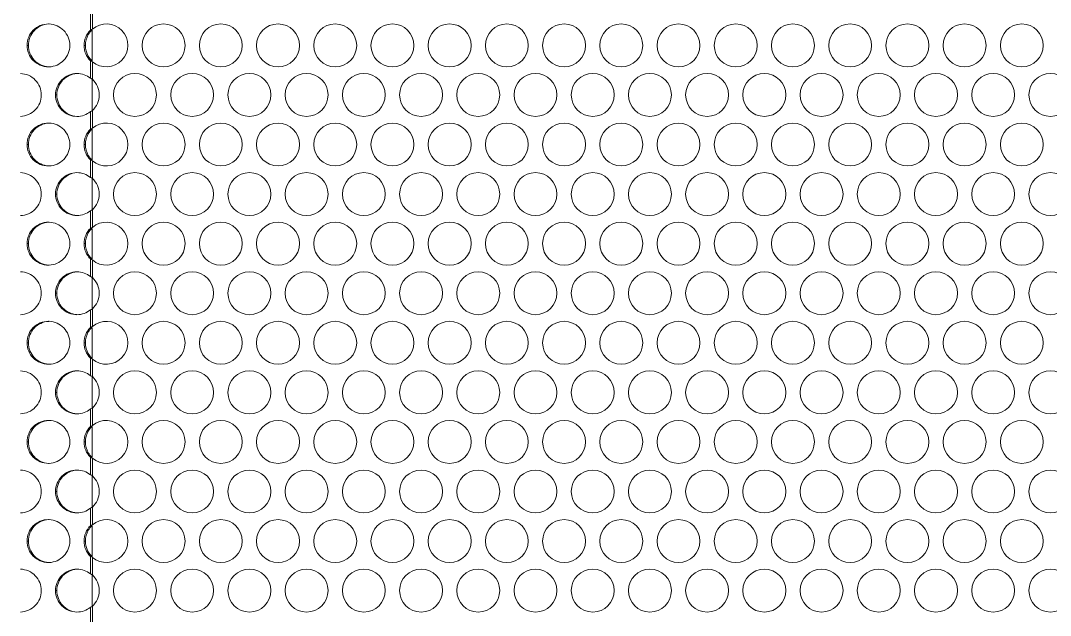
# Model space of a CAD drawing. Header units: millimetres. Extents: x 0 to 2524, y 0 to 1785.
# Drawn here: x 257.1 to 329.1, y 1250.3 to 1291.9 of the extents above; entities that cross this region are included whole.
import ezdxf

# ---------------------------------------------------------------- set-up
doc = ezdxf.new("R2010")
doc.units = ezdxf.units.MM
doc.header["$LTSCALE"] = 0.1
doc.layers.add('标注', color=251, linetype='Continuous', lineweight=9)

msp = doc.modelspace()

# ---------------------------------------------------------------- linework, layer by layer
at = {"layer": '标注'}
for p, q in [((261.95, 1292.485), (261.95, 1291.252)), ((262.087, 1292.55), (262.087, 1291.321)), ((262.065, 1289.114), (262.065, 1291.252)), ((257.613, 1290.183), (257.521, 1290.183)), ((261.596, 1290.183), (261.504, 1290.183)), ((261.95, 1289.114), (261.95, 1287.882)), ((262.087, 1289.045), (262.087, 1287.816)), ((262.065, 1285.622), (262.065, 1287.882)), ((259.604, 1286.719), (259.512, 1286.719)), ((261.95, 1285.556), (261.95, 1284.324)), ((262.087, 1285.622), (262.087, 1284.393)), ((262.065, 1282.186), (262.065, 1284.324)), ((257.613, 1283.255), (257.521, 1283.255)), ((261.596, 1283.255), (261.504, 1283.255)), ((261.95, 1282.186), (261.95, 1280.953)), ((262.087, 1282.117), (262.087, 1280.888)), ((262.065, 1278.694), (262.065, 1280.953)), ((259.604, 1279.791), (259.512, 1279.791)), ((262.087, 1278.694), (262.087, 1277.465)), ((261.95, 1278.628), (261.95, 1277.396)), ((262.065, 1275.258), (262.065, 1277.396)), ((257.613, 1276.327), (257.521, 1276.327)), ((261.596, 1276.327), (261.504, 1276.327)), ((261.95, 1275.258), (261.95, 1274.025)), ((262.087, 1275.189), (262.087, 1273.96)), ((262.065, 1271.766), (262.065, 1274.025)), ((259.604, 1272.863), (259.512, 1272.863)), ((261.95, 1271.7), (261.95, 1270.468)), ((262.087, 1271.766), (262.087, 1270.537)), ((262.065, 1268.329), (262.065, 1270.468)), ((257.613, 1269.399), (257.521, 1269.399)), ((261.596, 1269.399), (261.504, 1269.399)), ((261.95, 1268.329), (261.95, 1267.097)), ((262.087, 1268.26), (262.087, 1267.031)), ((262.065, 1264.837), (262.065, 1267.097)), ((259.604, 1265.934), (259.512, 1265.934)), ((261.95, 1264.772), (261.95, 1263.539)), ((262.087, 1264.837), (262.087, 1263.608)), ((262.065, 1261.401), (262.065, 1263.539)), ((257.613, 1262.47), (257.521, 1262.47)), ((261.596, 1262.47), (261.504, 1262.47)), ((261.95, 1261.401), (261.95, 1260.169)), ((262.087, 1261.332), (262.087, 1260.103)), ((262.065, 1257.909), (262.065, 1260.169)), ((259.604, 1259.006), (259.512, 1259.006)), ((261.95, 1257.844), (261.95, 1256.611)), ((262.087, 1257.909), (262.087, 1256.68)), ((262.065, 1254.473), (262.065, 1256.611)), ((257.613, 1255.542), (257.521, 1255.542)), ((261.596, 1255.542), (261.504, 1255.542)), ((261.95, 1254.473), (261.95, 1253.241)), ((262.087, 1254.404), (262.087, 1253.175)), ((262.065, 1250.981), (262.065, 1253.241)), ((259.604, 1252.078), (259.512, 1252.078)), ((261.95, 1250.915), (261.95, 1249.683)), ((262.087, 1250.981), (262.087, 1249.752))]:
    msp.add_line(p, q, dxfattribs=at)
for centre in [(267.065, 1290.183), (271.065, 1290.183), (275.065, 1290.183), (279.065, 1290.183), (283.065, 1290.183), (287.065, 1290.183), (291.065, 1290.183), (295.065, 1290.183), (299.065, 1290.183), (303.065, 1290.183), (307.065, 1290.183), (311.065, 1290.183), (315.065, 1290.183), (319.065, 1290.183), (323.065, 1290.183), (327.065, 1290.183), (265.065, 1286.719), (265.065, 1286.719), (269.065, 1286.719), (273.065, 1286.719), (277.065, 1286.719), (281.065, 1286.719), (285.065, 1286.719), (289.065, 1286.719), (293.065, 1286.719), (297.065, 1286.719), (301.065, 1286.719), (305.065, 1286.719), (309.065, 1286.719), (313.065, 1286.719), (317.065, 1286.719), (321.065, 1286.719), (325.065, 1286.719), (329.065, 1286.719), (267.065, 1283.255), (271.065, 1283.255), (275.065, 1283.255), (279.065, 1283.255), (283.065, 1283.255), (287.065, 1283.255), (291.065, 1283.255), (295.065, 1283.255), (299.065, 1283.255), (303.065, 1283.255), (307.065, 1283.255), (311.065, 1283.255), (315.065, 1283.255), (319.065, 1283.255), (323.065, 1283.255), (327.065, 1283.255), (265.065, 1279.791), (265.065, 1279.791), (269.065, 1279.791), (273.065, 1279.791), (277.065, 1279.791), (281.065, 1279.791), (285.065, 1279.791), (289.065, 1279.791), (293.065, 1279.791), (297.065, 1279.791), (301.065, 1279.791), (305.065, 1279.791), (309.065, 1279.791), (313.065, 1279.791), (317.065, 1279.791), (321.065, 1279.791), (325.065, 1279.791), (329.065, 1279.791), (267.065, 1276.327), (271.065, 1276.327), (275.065, 1276.327), (279.065, 1276.327), (283.065, 1276.327), (287.065, 1276.327), (291.065, 1276.327), (295.065, 1276.327), (299.065, 1276.327), (303.065, 1276.327), (307.065, 1276.327), (311.065, 1276.327), (315.065, 1276.327), (319.065, 1276.327), (323.065, 1276.327), (327.065, 1276.327), (265.065, 1272.863), (265.065, 1272.863), (269.065, 1272.863), (273.065, 1272.863), (277.065, 1272.863), (281.065, 1272.863), (285.065, 1272.863), (289.065, 1272.863), (293.065, 1272.863), (297.065, 1272.863), (301.065, 1272.863), (305.065, 1272.863), (309.065, 1272.863), (313.065, 1272.863), (317.065, 1272.863), (321.065, 1272.863), (325.065, 1272.863), (329.065, 1272.863), (267.065, 1269.399), (271.065, 1269.399), (275.065, 1269.399), (279.065, 1269.399), (283.065, 1269.399), (287.065, 1269.399), (291.065, 1269.399), (295.065, 1269.399), (299.065, 1269.399), (303.065, 1269.399), (307.065, 1269.399), (311.065, 1269.399), (315.065, 1269.399), (319.065, 1269.399), (323.065, 1269.399), (327.065, 1269.399), (265.065, 1265.934), (265.065, 1265.934), (269.065, 1265.934), (273.065, 1265.934), (277.065, 1265.934), (281.065, 1265.934), (285.065, 1265.934), (289.065, 1265.934), (293.065, 1265.934), (297.065, 1265.934), (301.065, 1265.934), (305.065, 1265.934), (309.065, 1265.934), (313.065, 1265.934), (317.065, 1265.934), (321.065, 1265.934), (325.065, 1265.934), (329.065, 1265.934), (267.065, 1262.47), (271.065, 1262.47), (275.065, 1262.47), (279.065, 1262.47), (283.065, 1262.47), (287.065, 1262.47), (291.065, 1262.47), (295.065, 1262.47), (299.065, 1262.47), (303.065, 1262.47), (307.065, 1262.47), (311.065, 1262.47), (315.065, 1262.47), (319.065, 1262.47), (323.065, 1262.47), (327.065, 1262.47), (265.065, 1259.006), (265.065, 1259.006), (269.065, 1259.006), (273.065, 1259.006), (277.065, 1259.006), (281.065, 1259.006), (285.065, 1259.006), (289.065, 1259.006), (293.065, 1259.006), (297.065, 1259.006), (301.065, 1259.006), (305.065, 1259.006), (309.065, 1259.006), (313.065, 1259.006), (317.065, 1259.006), (321.065, 1259.006), (325.065, 1259.006), (329.065, 1259.006), (267.065, 1255.542), (271.065, 1255.542), (275.065, 1255.542), (279.065, 1255.542), (283.065, 1255.542), (287.065, 1255.542), (291.065, 1255.542), (295.065, 1255.542), (299.065, 1255.542), (303.065, 1255.542), (307.065, 1255.542), (311.065, 1255.542), (315.065, 1255.542), (319.065, 1255.542), (323.065, 1255.542), (327.065, 1255.542), (265.065, 1252.078), (265.065, 1252.078), (269.065, 1252.078), (273.065, 1252.078), (277.065, 1252.078), (281.065, 1252.078), (285.065, 1252.078), (289.065, 1252.078), (293.065, 1252.078), (297.065, 1252.078), (301.065, 1252.078), (305.065, 1252.078), (309.065, 1252.078), (313.065, 1252.078), (317.065, 1252.078), (321.065, 1252.078), (325.065, 1252.078), (329.065, 1252.078)]:
    msp.add_circle(centre, 1.5, dxfattribs=at)
for centre, radius, start, end in [((259.014, 1290.21), 1.473, 88.20493, 89.99913), ((263.065, 1290.183), 1.5, 229.35667, 130.64333), ((263.007, 1290.184), 1.503, 134.69146, 180.02453), ((263.102, 1290.181), 1.508, 134.71102, 149.79613), ((263.241, 1288.854), 2.724, 115.04829, 118.28717), ((263.007, 1290.182), 1.503, 179.97547, 225.30854), ((263.102, 1290.185), 1.508, 210.20387, 225.28898), ((263.241, 1291.513), 2.724, 241.71283, 244.95171), ((259.014, 1290.156), 1.473, 270.00087, 271.79507), ((261.006, 1286.729), 1.49, 50.68008, 89.97762), ((260.722, 1285.127), 3.017, 63.07603, 65.9709), ((261.065, 1286.719), 1.5, 312.99896, 47.00104), ((261.006, 1286.709), 1.49, 270.02238, 309.31992), ((260.722, 1288.312), 3.017, 294.0291, 296.92397), ((259.014, 1283.282), 1.473, 88.20493, 89.99913), ((263.065, 1283.255), 1.5, 229.35667, 130.64333), ((263.007, 1283.256), 1.503, 134.69146, 180.02453), ((263.102, 1283.253), 1.508, 134.71102, 149.79613), ((263.241, 1281.925), 2.724, 115.04829, 118.28717), ((263.007, 1283.254), 1.503, 179.97547, 225.30854), ((263.102, 1283.257), 1.508, 210.20387, 225.28898), ((259.014, 1283.228), 1.473, 270.00087, 271.79507), ((263.241, 1284.584), 2.724, 241.71283, 244.95171), ((261.006, 1279.8), 1.49, 50.68008, 89.97762), ((260.722, 1278.198), 3.017, 63.07603, 65.9709), ((261.065, 1279.791), 1.5, 312.99896, 47.00104), ((260.722, 1281.383), 3.017, 294.0291, 296.92397), ((261.006, 1279.781), 1.49, 270.02238, 309.31992), ((259.014, 1276.354), 1.473, 88.20493, 89.99913), ((263.007, 1276.327), 1.503, 134.69146, 180.02453), ((263.102, 1276.324), 1.508, 134.71102, 149.79613), ((263.241, 1274.997), 2.724, 115.04829, 118.28717), ((263.065, 1276.327), 1.5, 229.35667, 130.64333), ((263.007, 1276.326), 1.503, 179.97547, 225.30854), ((263.102, 1276.329), 1.508, 210.20387, 225.28898), ((263.241, 1277.656), 2.724, 241.71283, 244.95171), ((259.014, 1276.3), 1.473, 270.00087, 271.79507), ((261.006, 1272.872), 1.49, 50.68008, 89.97762), ((260.722, 1271.27), 3.017, 63.07603, 65.9709), ((261.065, 1272.863), 1.5, 312.99896, 47.00104), ((261.006, 1272.853), 1.49, 270.02238, 309.31992), ((260.722, 1274.455), 3.017, 294.0291, 296.92397), ((259.014, 1269.425), 1.473, 88.20493, 89.99913), ((263.065, 1269.399), 1.5, 229.35667, 130.64333), ((263.007, 1269.399), 1.503, 134.69146, 180.02453), ((263.102, 1269.396), 1.508, 134.71102, 149.79613), ((263.241, 1268.069), 2.724, 115.04829, 118.28717), ((263.007, 1269.398), 1.503, 179.97547, 225.30854), ((263.102, 1269.401), 1.508, 210.20387, 225.28898), ((259.014, 1269.372), 1.473, 270.00087, 271.79507), ((263.241, 1270.728), 2.724, 241.71283, 244.95171), ((261.006, 1265.944), 1.49, 50.68008, 89.97762), ((260.722, 1264.342), 3.017, 63.07603, 65.9709), ((261.065, 1265.934), 1.5, 312.99896, 47.00104), ((261.006, 1265.925), 1.49, 270.02238, 309.31992), ((260.722, 1267.527), 3.017, 294.0291, 296.92397), ((259.014, 1262.497), 1.473, 88.20493, 89.99913), ((263.007, 1262.471), 1.503, 134.69146, 180.02453), ((263.102, 1262.468), 1.508, 134.71102, 149.79613), ((263.241, 1261.141), 2.724, 115.04829, 118.28717), ((263.065, 1262.47), 1.5, 229.35667, 130.64333), ((263.007, 1262.47), 1.503, 179.97547, 225.30854), ((263.102, 1262.473), 1.508, 210.20387, 225.28898), ((263.241, 1263.8), 2.724, 241.71283, 244.95171), ((259.014, 1262.443), 1.473, 270.00087, 271.79507), ((261.006, 1259.016), 1.49, 50.68008, 89.97762), ((260.722, 1257.414), 3.017, 63.07603, 65.9709), ((261.065, 1259.006), 1.5, 312.99896, 47.00104), ((261.006, 1258.997), 1.49, 270.02238, 309.31992), ((260.722, 1260.599), 3.017, 294.0291, 296.92397), ((259.014, 1255.569), 1.473, 88.20493, 89.99913), ((263.065, 1255.542), 1.5, 229.35667, 130.64333), ((263.007, 1255.543), 1.503, 134.69146, 180.02453), ((263.102, 1255.54), 1.508, 134.71102, 149.79613), ((263.241, 1254.213), 2.724, 115.04829, 118.28717), ((263.007, 1255.541), 1.503, 179.97547, 225.30854), ((263.102, 1255.544), 1.508, 210.20387, 225.28898), ((263.241, 1256.872), 2.724, 241.71283, 244.95171), ((259.014, 1255.515), 1.473, 270.00087, 271.79507), ((261.006, 1252.088), 1.49, 50.68008, 89.97762), ((260.722, 1250.486), 3.017, 63.07603, 65.9709), ((261.065, 1252.078), 1.5, 312.99896, 47.00104), ((261.006, 1252.068), 1.49, 270.02238, 309.31992), ((260.722, 1253.671), 3.017, 294.0291, 296.92397)]:
    msp.add_arc(centre, radius, start, end, dxfattribs=at)
for points, knots in [([(257.521, 1290.183), (257.521, 1290.378), (257.598, 1290.772), (257.931, 1291.271), (258.427, 1291.605), (258.82, 1291.683), (259.015, 1291.683)], [0, 0, 0, 0, 0.250488, 0.50069, 0.750488, 1, 1, 1, 1]), ([(257.613, 1290.183), (257.613, 1290.371), (257.684, 1290.75), (257.993, 1291.236), (258.457, 1291.574), (258.83, 1291.669), (259.017, 1291.68)], [0, 0, 0, 0, 0.250454, 0.500681, 0.750486, 1, 1, 1, 1]), ([(259.061, 1291.682), (259.251, 1291.676), (259.634, 1291.59), (260.114, 1291.253), (260.434, 1290.761), (260.508, 1290.374), (260.508, 1290.183)], [0, 0, 0, 0, 0.249513, 0.499315, 0.74953, 1, 1, 1, 1]), ([(259.015, 1288.683), (258.82, 1288.683), (258.427, 1288.761), (257.931, 1289.095), (257.598, 1289.594), (257.521, 1289.988), (257.521, 1290.183)], [0, 0, 0, 0, 0.249512, 0.49931, 0.749512, 1, 1, 1, 1]), ([(259.017, 1288.686), (258.83, 1288.697), (258.457, 1288.792), (257.993, 1289.13), (257.684, 1289.616), (257.613, 1289.995), (257.613, 1290.183)], [0, 0, 0, 0, 0.249514, 0.499319, 0.749546, 1, 1, 1, 1]), ([(260.508, 1290.183), (260.508, 1289.992), (260.434, 1289.606), (260.114, 1289.113), (259.634, 1288.777), (259.251, 1288.69), (259.061, 1288.684)], [0, 0, 0, 0, 0.25047, 0.500685, 0.750487, 1, 1, 1, 1]), ([(257.069, 1288.218), (257.26, 1288.212), (257.642, 1288.125), (258.122, 1287.789), (258.442, 1287.297), (258.517, 1286.91), (258.517, 1286.719)], [0, 0, 0, 0, 0.249513, 0.499315, 0.74953, 1, 1, 1, 1]), ([(259.512, 1286.719), (259.512, 1286.914), (259.59, 1287.308), (259.922, 1287.807), (260.419, 1288.141), (260.812, 1288.219), (261.006, 1288.219)], [0, 0, 0, 0, 0.250509, 0.500696, 0.750504, 1, 1, 1, 1]), ([(259.604, 1286.719), (259.604, 1286.907), (259.676, 1287.285), (259.983, 1287.771), (260.447, 1288.109), (260.82, 1288.205), (261.006, 1288.216)], [0, 0, 0, 0, 0.250472, 0.500673, 0.750487, 1, 1, 1, 1]), ([(258.517, 1286.719), (258.517, 1286.528), (258.442, 1286.141), (258.122, 1285.649), (257.642, 1285.313), (257.26, 1285.226), (257.069, 1285.22)], [0, 0, 0, 0, 0.25047, 0.500685, 0.750487, 1, 1, 1, 1]), ([(261.006, 1285.219), (260.812, 1285.219), (260.419, 1285.297), (259.922, 1285.631), (259.59, 1286.13), (259.512, 1286.524), (259.512, 1286.719)], [0, 0, 0, 0, 0.249496, 0.499304, 0.749491, 1, 1, 1, 1]), ([(260.997, 1285.222), (260.812, 1285.235), (260.441, 1285.332), (259.981, 1285.671), (259.675, 1286.155), (259.604, 1286.532), (259.604, 1286.719)], [0, 0, 0, 0, 0.249514, 0.499329, 0.749532, 1, 1, 1, 1]), ([(257.521, 1283.255), (257.521, 1283.45), (257.598, 1283.844), (257.931, 1284.343), (258.427, 1284.677), (258.82, 1284.755), (259.015, 1284.755)], [0, 0, 0, 0, 0.250488, 0.50069, 0.750488, 1, 1, 1, 1]), ([(257.613, 1283.255), (257.613, 1283.443), (257.684, 1283.822), (257.993, 1284.308), (258.457, 1284.646), (258.83, 1284.741), (259.017, 1284.752)], [0, 0, 0, 0, 0.250454, 0.500681, 0.750486, 1, 1, 1, 1]), ([(259.061, 1284.754), (259.251, 1284.748), (259.634, 1284.661), (260.114, 1284.325), (260.434, 1283.833), (260.508, 1283.446), (260.508, 1283.255)], [0, 0, 0, 0, 0.249513, 0.499315, 0.74953, 1, 1, 1, 1]), ([(259.015, 1281.755), (258.82, 1281.755), (258.427, 1281.833), (257.931, 1282.167), (257.598, 1282.666), (257.521, 1283.06), (257.521, 1283.255)], [0, 0, 0, 0, 0.249512, 0.49931, 0.749512, 1, 1, 1, 1]), ([(259.017, 1281.758), (258.83, 1281.769), (258.457, 1281.864), (257.993, 1282.202), (257.684, 1282.688), (257.613, 1283.067), (257.613, 1283.255)], [0, 0, 0, 0, 0.249514, 0.499319, 0.749546, 1, 1, 1, 1]), ([(260.508, 1283.255), (260.508, 1283.064), (260.434, 1282.677), (260.114, 1282.185), (259.634, 1281.849), (259.251, 1281.762), (259.061, 1281.756)], [0, 0, 0, 0, 0.25047, 0.500685, 0.750487, 1, 1, 1, 1]), ([(257.069, 1281.29), (257.26, 1281.284), (257.642, 1281.197), (258.122, 1280.861), (258.442, 1280.368), (258.517, 1279.982), (258.517, 1279.791)], [0, 0, 0, 0, 0.249513, 0.499315, 0.74953, 1, 1, 1, 1]), ([(259.512, 1279.791), (259.512, 1279.986), (259.59, 1280.38), (259.922, 1280.879), (260.419, 1281.213), (260.812, 1281.291), (261.006, 1281.291)], [0, 0, 0, 0, 0.250509, 0.500696, 0.750504, 1, 1, 1, 1]), ([(259.604, 1279.791), (259.604, 1279.978), (259.676, 1280.357), (259.983, 1280.843), (260.447, 1281.181), (260.82, 1281.276), (261.006, 1281.288)], [0, 0, 0, 0, 0.250472, 0.500673, 0.750487, 1, 1, 1, 1]), ([(258.517, 1279.791), (258.517, 1279.6), (258.442, 1279.213), (258.122, 1278.721), (257.642, 1278.384), (257.26, 1278.298), (257.069, 1278.292)], [0, 0, 0, 0, 0.25047, 0.500685, 0.750487, 1, 1, 1, 1]), ([(261.006, 1278.291), (260.812, 1278.291), (260.419, 1278.369), (259.922, 1278.703), (259.59, 1279.202), (259.512, 1279.596), (259.512, 1279.791)], [0, 0, 0, 0, 0.249496, 0.499304, 0.749491, 1, 1, 1, 1]), ([(260.997, 1278.294), (260.812, 1278.307), (260.441, 1278.404), (259.981, 1278.743), (259.675, 1279.227), (259.604, 1279.604), (259.604, 1279.791)], [0, 0, 0, 0, 0.249514, 0.499329, 0.749532, 1, 1, 1, 1]), ([(257.521, 1276.327), (257.521, 1276.522), (257.598, 1276.916), (257.931, 1277.414), (258.427, 1277.749), (258.82, 1277.827), (259.015, 1277.827)], [0, 0, 0, 0, 0.250488, 0.50069, 0.750488, 1, 1, 1, 1]), ([(257.613, 1276.327), (257.613, 1276.514), (257.684, 1276.894), (257.993, 1277.38), (258.457, 1277.718), (258.83, 1277.813), (259.017, 1277.824)], [0, 0, 0, 0, 0.250454, 0.500681, 0.750486, 1, 1, 1, 1]), ([(259.061, 1277.826), (259.251, 1277.82), (259.634, 1277.733), (260.114, 1277.397), (260.434, 1276.904), (260.508, 1276.518), (260.508, 1276.327)], [0, 0, 0, 0, 0.249513, 0.499315, 0.74953, 1, 1, 1, 1]), ([(259.015, 1274.827), (258.82, 1274.827), (258.427, 1274.905), (257.931, 1275.239), (257.598, 1275.738), (257.521, 1276.132), (257.521, 1276.327)], [0, 0, 0, 0, 0.249512, 0.49931, 0.749512, 1, 1, 1, 1]), ([(259.017, 1274.829), (258.83, 1274.841), (258.457, 1274.935), (257.993, 1275.274), (257.684, 1275.76), (257.613, 1276.139), (257.613, 1276.327)], [0, 0, 0, 0, 0.249514, 0.499319, 0.749546, 1, 1, 1, 1]), ([(260.508, 1276.327), (260.508, 1276.135), (260.434, 1275.749), (260.114, 1275.257), (259.634, 1274.92), (259.251, 1274.833), (259.061, 1274.827)], [0, 0, 0, 0, 0.25047, 0.500685, 0.750487, 1, 1, 1, 1]), ([(257.069, 1274.362), (257.26, 1274.356), (257.642, 1274.269), (258.122, 1273.932), (258.442, 1273.44), (258.517, 1273.054), (258.517, 1272.863)], [0, 0, 0, 0, 0.249513, 0.499315, 0.74953, 1, 1, 1, 1]), ([(259.512, 1272.863), (259.512, 1273.058), (259.59, 1273.452), (259.922, 1273.95), (260.419, 1274.284), (260.812, 1274.363), (261.006, 1274.363)], [0, 0, 0, 0, 0.250509, 0.500696, 0.750504, 1, 1, 1, 1]), ([(259.604, 1272.863), (259.604, 1273.05), (259.676, 1273.429), (259.983, 1273.914), (260.447, 1274.253), (260.82, 1274.348), (261.006, 1274.36)], [0, 0, 0, 0, 0.250472, 0.500673, 0.750487, 1, 1, 1, 1]), ([(258.517, 1272.863), (258.517, 1272.671), (258.442, 1272.285), (258.122, 1271.793), (257.642, 1271.456), (257.26, 1271.369), (257.069, 1271.363)], [0, 0, 0, 0, 0.25047, 0.500685, 0.750487, 1, 1, 1, 1]), ([(261.006, 1271.363), (260.812, 1271.363), (260.419, 1271.441), (259.922, 1271.775), (259.59, 1272.273), (259.512, 1272.668), (259.512, 1272.863)], [0, 0, 0, 0, 0.249496, 0.499304, 0.749491, 1, 1, 1, 1]), ([(260.997, 1271.366), (260.812, 1271.379), (260.441, 1271.475), (259.981, 1271.814), (259.675, 1272.299), (259.604, 1272.676), (259.604, 1272.863)], [0, 0, 0, 0, 0.249514, 0.499329, 0.749532, 1, 1, 1, 1]), ([(257.521, 1269.399), (257.521, 1269.594), (257.598, 1269.988), (257.931, 1270.486), (258.427, 1270.82), (258.82, 1270.899), (259.015, 1270.899)], [0, 0, 0, 0, 0.250488, 0.50069, 0.750488, 1, 1, 1, 1]), ([(257.613, 1269.399), (257.613, 1269.586), (257.684, 1269.965), (257.993, 1270.451), (258.457, 1270.79), (258.83, 1270.885), (259.017, 1270.896)], [0, 0, 0, 0, 0.250454, 0.500681, 0.750486, 1, 1, 1, 1]), ([(259.061, 1270.898), (259.251, 1270.892), (259.634, 1270.805), (260.114, 1270.468), (260.434, 1269.976), (260.508, 1269.59), (260.508, 1269.399)], [0, 0, 0, 0, 0.249513, 0.499315, 0.74953, 1, 1, 1, 1]), ([(259.015, 1267.899), (258.82, 1267.899), (258.427, 1267.977), (257.931, 1268.311), (257.598, 1268.809), (257.521, 1269.203), (257.521, 1269.399)], [0, 0, 0, 0, 0.249512, 0.49931, 0.749512, 1, 1, 1, 1]), ([(259.017, 1267.901), (258.83, 1267.913), (258.457, 1268.007), (257.993, 1268.346), (257.684, 1268.832), (257.613, 1269.211), (257.613, 1269.399)], [0, 0, 0, 0, 0.249514, 0.499319, 0.749546, 1, 1, 1, 1]), ([(260.508, 1269.399), (260.508, 1269.207), (260.434, 1268.821), (260.114, 1268.329), (259.634, 1267.992), (259.251, 1267.905), (259.061, 1267.899)], [0, 0, 0, 0, 0.25047, 0.500685, 0.750487, 1, 1, 1, 1]), ([(257.069, 1267.434), (257.26, 1267.428), (257.642, 1267.341), (258.122, 1267.004), (258.442, 1266.512), (258.517, 1266.126), (258.517, 1265.934)], [0, 0, 0, 0, 0.249513, 0.499315, 0.74953, 1, 1, 1, 1]), ([(259.512, 1265.934), (259.512, 1266.13), (259.59, 1266.524), (259.922, 1267.022), (260.419, 1267.356), (260.812, 1267.434), (261.006, 1267.434)], [0, 0, 0, 0, 0.250509, 0.500696, 0.750504, 1, 1, 1, 1]), ([(259.604, 1265.934), (259.604, 1266.122), (259.676, 1266.501), (259.983, 1266.986), (260.447, 1267.325), (260.82, 1267.42), (261.006, 1267.432)], [0, 0, 0, 0, 0.250472, 0.500673, 0.750487, 1, 1, 1, 1]), ([(258.517, 1265.934), (258.517, 1265.743), (258.442, 1265.357), (258.122, 1264.865), (257.642, 1264.528), (257.26, 1264.441), (257.069, 1264.435)], [0, 0, 0, 0, 0.25047, 0.500685, 0.750487, 1, 1, 1, 1]), ([(261.006, 1264.434), (260.812, 1264.434), (260.419, 1264.513), (259.922, 1264.847), (259.59, 1265.345), (259.512, 1265.739), (259.512, 1265.934)], [0, 0, 0, 0, 0.249496, 0.499304, 0.749491, 1, 1, 1, 1]), ([(260.997, 1264.438), (260.812, 1264.45), (260.441, 1264.547), (259.981, 1264.886), (259.675, 1265.37), (259.604, 1265.748), (259.604, 1265.934)], [0, 0, 0, 0, 0.249514, 0.499329, 0.749532, 1, 1, 1, 1]), ([(257.521, 1262.47), (257.521, 1262.665), (257.598, 1263.06), (257.931, 1263.558), (258.427, 1263.892), (258.82, 1263.97), (259.015, 1263.97)], [0, 0, 0, 0, 0.250488, 0.50069, 0.750488, 1, 1, 1, 1]), ([(257.613, 1262.47), (257.613, 1262.658), (257.684, 1263.037), (257.993, 1263.523), (258.457, 1263.862), (258.83, 1263.956), (259.017, 1263.968)], [0, 0, 0, 0, 0.250454, 0.500681, 0.750486, 1, 1, 1, 1]), ([(259.061, 1263.97), (259.251, 1263.964), (259.634, 1263.877), (260.114, 1263.54), (260.434, 1263.048), (260.508, 1262.662), (260.508, 1262.47)], [0, 0, 0, 0, 0.249513, 0.499315, 0.74953, 1, 1, 1, 1]), ([(259.015, 1260.97), (258.82, 1260.97), (258.427, 1261.049), (257.931, 1261.383), (257.598, 1261.881), (257.521, 1262.275), (257.521, 1262.47)], [0, 0, 0, 0, 0.249512, 0.49931, 0.749512, 1, 1, 1, 1]), ([(259.017, 1260.973), (258.83, 1260.984), (258.457, 1261.079), (257.993, 1261.417), (257.684, 1261.904), (257.613, 1262.283), (257.613, 1262.47)], [0, 0, 0, 0, 0.249514, 0.499319, 0.749546, 1, 1, 1, 1]), ([(260.508, 1262.47), (260.508, 1262.279), (260.434, 1261.893), (260.114, 1261.401), (259.634, 1261.064), (259.251, 1260.977), (259.061, 1260.971)], [0, 0, 0, 0, 0.25047, 0.500685, 0.750487, 1, 1, 1, 1]), ([(257.069, 1260.506), (257.26, 1260.5), (257.642, 1260.413), (258.122, 1260.076), (258.442, 1259.584), (258.517, 1259.197), (258.517, 1259.006)], [0, 0, 0, 0, 0.249513, 0.499315, 0.74953, 1, 1, 1, 1]), ([(259.512, 1259.006), (259.512, 1259.201), (259.59, 1259.595), (259.922, 1260.094), (260.419, 1260.428), (260.812, 1260.506), (261.006, 1260.506)], [0, 0, 0, 0, 0.250509, 0.500696, 0.750504, 1, 1, 1, 1]), ([(259.604, 1259.006), (259.604, 1259.194), (259.676, 1259.572), (259.983, 1260.058), (260.447, 1260.397), (260.82, 1260.492), (261.006, 1260.503)], [0, 0, 0, 0, 0.250472, 0.500673, 0.750487, 1, 1, 1, 1]), ([(258.517, 1259.006), (258.517, 1258.815), (258.442, 1258.429), (258.122, 1257.936), (257.642, 1257.6), (257.26, 1257.513), (257.069, 1257.507)], [0, 0, 0, 0, 0.25047, 0.500685, 0.750487, 1, 1, 1, 1]), ([(261.006, 1257.506), (260.812, 1257.506), (260.419, 1257.584), (259.922, 1257.918), (259.59, 1258.417), (259.512, 1258.811), (259.512, 1259.006)], [0, 0, 0, 0, 0.249496, 0.499304, 0.749491, 1, 1, 1, 1]), ([(260.997, 1257.51), (260.812, 1257.522), (260.441, 1257.619), (259.981, 1257.958), (259.675, 1258.442), (259.604, 1258.819), (259.604, 1259.006)], [0, 0, 0, 0, 0.249514, 0.499329, 0.749532, 1, 1, 1, 1]), ([(257.521, 1255.542), (257.521, 1255.737), (257.598, 1256.131), (257.931, 1256.63), (258.427, 1256.964), (258.82, 1257.042), (259.015, 1257.042)], [0, 0, 0, 0, 0.250488, 0.50069, 0.750488, 1, 1, 1, 1]), ([(259.061, 1257.041), (259.251, 1257.035), (259.634, 1256.949), (260.114, 1256.612), (260.434, 1256.12), (260.508, 1255.733), (260.508, 1255.542)], [0, 0, 0, 0, 0.249513, 0.499315, 0.74953, 1, 1, 1, 1]), ([(257.613, 1255.542), (257.613, 1255.73), (257.684, 1256.109), (257.993, 1256.595), (258.457, 1256.933), (258.83, 1257.028), (259.017, 1257.039)], [0, 0, 0, 0, 0.250454, 0.500681, 0.750486, 1, 1, 1, 1]), ([(259.015, 1254.042), (258.82, 1254.042), (258.427, 1254.12), (257.931, 1254.454), (257.598, 1254.953), (257.521, 1255.347), (257.521, 1255.542)], [0, 0, 0, 0, 0.249512, 0.49931, 0.749512, 1, 1, 1, 1]), ([(259.017, 1254.045), (258.83, 1254.056), (258.457, 1254.151), (257.993, 1254.489), (257.684, 1254.975), (257.613, 1255.354), (257.613, 1255.542)], [0, 0, 0, 0, 0.249514, 0.499319, 0.749546, 1, 1, 1, 1]), ([(260.508, 1255.542), (260.508, 1255.351), (260.434, 1254.965), (260.114, 1254.472), (259.634, 1254.136), (259.251, 1254.049), (259.061, 1254.043)], [0, 0, 0, 0, 0.25047, 0.500685, 0.750487, 1, 1, 1, 1]), ([(257.069, 1253.577), (257.26, 1253.571), (257.642, 1253.484), (258.122, 1253.148), (258.442, 1252.656), (258.517, 1252.269), (258.517, 1252.078)], [0, 0, 0, 0, 0.249513, 0.499315, 0.74953, 1, 1, 1, 1]), ([(259.512, 1252.078), (259.512, 1252.273), (259.59, 1252.667), (259.922, 1253.166), (260.419, 1253.5), (260.812, 1253.578), (261.006, 1253.578)], [0, 0, 0, 0, 0.250509, 0.500696, 0.750504, 1, 1, 1, 1]), ([(259.604, 1252.078), (259.604, 1252.266), (259.676, 1252.644), (259.983, 1253.13), (260.447, 1253.468), (260.82, 1253.564), (261.006, 1253.575)], [0, 0, 0, 0, 0.250472, 0.500673, 0.750487, 1, 1, 1, 1]), ([(258.517, 1252.078), (258.517, 1251.887), (258.442, 1251.5), (258.122, 1251.008), (257.642, 1250.672), (257.26, 1250.585), (257.069, 1250.579)], [0, 0, 0, 0, 0.25047, 0.500685, 0.750487, 1, 1, 1, 1]), ([(261.006, 1250.578), (260.812, 1250.578), (260.419, 1250.656), (259.922, 1250.99), (259.59, 1251.489), (259.512, 1251.883), (259.512, 1252.078)], [0, 0, 0, 0, 0.249496, 0.499304, 0.749491, 1, 1, 1, 1]), ([(260.997, 1250.581), (260.812, 1250.594), (260.441, 1250.691), (259.981, 1251.03), (259.675, 1251.514), (259.604, 1251.891), (259.604, 1252.078)], [0, 0, 0, 0, 0.249514, 0.499329, 0.749532, 1, 1, 1, 1])]:
    msp.add_open_spline(points, degree=3, knots=knots, dxfattribs=at)
for points in [[(261.596, 1290.183), (261.596, 1290.444), (261.668, 1290.714), (261.799, 1290.939)], [(261.799, 1289.427), (261.668, 1289.653), (261.596, 1289.922), (261.596, 1290.183)], [(261.596, 1283.255), (261.596, 1283.516), (261.668, 1283.785), (261.799, 1284.011)], [(261.799, 1282.499), (261.668, 1282.724), (261.596, 1282.994), (261.596, 1283.255)], [(261.596, 1276.327), (261.596, 1276.588), (261.668, 1276.857), (261.799, 1277.083)], [(261.799, 1275.571), (261.668, 1275.796), (261.596, 1276.066), (261.596, 1276.327)], [(261.596, 1269.399), (261.596, 1269.66), (261.668, 1269.929), (261.799, 1270.155)], [(261.799, 1268.642), (261.668, 1268.868), (261.596, 1269.138), (261.596, 1269.399)], [(261.596, 1262.47), (261.596, 1262.731), (261.668, 1263.001), (261.799, 1263.226)], [(261.799, 1261.714), (261.668, 1261.94), (261.596, 1262.209), (261.596, 1262.47)], [(261.596, 1255.542), (261.596, 1255.803), (261.668, 1256.073), (261.799, 1256.298)], [(261.799, 1254.786), (261.668, 1255.012), (261.596, 1255.281), (261.596, 1255.542)]]:
    msp.add_open_spline(points, degree=3, dxfattribs=at)

doc.saveas('drawing.dxf')
